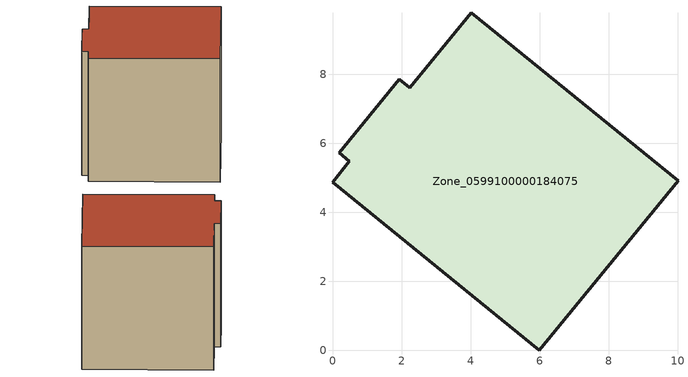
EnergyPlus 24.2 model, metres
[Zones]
Zone_0599100000184075
 floor ground (C_G): 0.49,5.48 0.19,5.73 1.93,7.86 2.24,7.61 4.02,9.79 10.01,4.91 5.99,0 0,4.88 z0
 wall outside (C_F): 5.99,0 10.01,4.91 4.02,9.79 2.24,7.61 1.93,7.86 0.19,5.73 0.49,5.48 0,4.88 5.99,0 z0:8.23
 roof outside (C_R): 0.19,5.73 0.49,5.48 0,4.88 5.99,0 10.01,4.91 4.02,9.79 2.24,7.61 1.93,7.86 z8.23
[BUILDING]
Pand.0599100000184075: North Axis=0; Terrain=City; Loads Convergence Tolerance Value=0.04; Temperature Convergence Tolerance Value=0.4; Solar Distribution=FullExterior; Maximum Number of Warmup Days=25; Minimum Number of Warmup Days=1
[Site:Location]
Rotterdam.The.Hague.AP_ZH_NLD Design_Conditions: Latitude=51.96; Longitude=4.45; Time Zone=1; Elevation=-4.5
[SITE:GROUNDTEMPERATURE:BUILDINGSURFACE]
18, 18, 18, 18, 18, 18, 18, 18, 18, 18, 18, 18
[MATERIAL] Thermal Absorptance=0.9; Solar Absorptance=0.7; Visible Absorptance=0.7
Name | Roughness | Thickness | Conductivity | Density | Specific Heat
G.TI.1946-1964 | MediumSmooth | 0.15 | 1 | 540 | 1210
F.TI.1946-1964 | Rough | 0.3 | 0.857143 | 1920 | 840
R.TI.1946-1964 | MediumRough | 0.2 | 0.277778 | 1500 | 1000
[CONSTRUCTION]
C_G: G.TI.1946-1964
C_F: F.TI.1946-1964
C_R: R.TI.1946-1964
[ZONE]
Zone_0599100000184075: Type=1; Multiplier=1; Ceiling Height=Autocalculate; Volume=Autocalculate; Floor Area=autocalculate; Part of Total Floor Area=Yes
[ZONEINFILTRATION:DESIGNFLOWRATE]
Infil_Zone_0599100000184075: Zone or ZoneList or Space or SpaceList=Zone_0599100000184075; Schedule=AlwaysOn; Design Flow Rate Calculation Method=Flow/Area; Flow Rate per Floor Area=0.003; Constant Term Coefficient=1; Temperature Term Coefficient=0; Velocity Term Coefficient=0; Velocity Squared Term Coefficient=0
[HVACTEMPLATE:ZONE:IDEALLOADSAIRSYSTEM]
Zone_0599100000184075: Maximum Heating Supply Air Temperature=50; Minimum Cooling Supply Air Temperature=13; Maximum Heating Supply Air Humidity Ratio=0.0156; Minimum Cooling Supply Air Humidity Ratio=0.0077; Heating Limit=NoLimit; Cooling Limit=NoLimit; Dehumidification Control Type=ConstantSensibleHeatRatio; Cooling Sensible Heat Ratio=0.7; Dehumidification Setpoint=60; Humidification Control Type=None; Humidification Setpoint=30; Outdoor Air Method=None; Outdoor Air Flow Rate per Person=0.00944; Outdoor Air Flow Rate per Zone Floor Area=0; Outdoor Air Flow Rate per Zone=0; Demand Controlled Ventilation Type=None; Outdoor Air Economizer Type=NoEconomizer; Heat Recovery Type=None; Sensible Heat Recovery Effectiveness=0.7; Latent Heat Recovery Effectiveness=0.65
[ZONECONTROL:THERMOSTAT]
ThermostatControl_Zone_0599100000184075: Zone or ZoneList=Zone_0599100000184075; Control Type Schedule=DualSetpointControlType; Control 1=Thermostat_Zone_0599100000184075; Temperature Difference Between Cutout And Setpoint=0
[THERMOSTATSETPOINT:DUALSETPOINT]
Thermostat_Zone_0599100000184075: Heating Setpoint Temperature Schedule=HeatingSetpoint_Zone_0599100000184075; Cooling Setpoint Temperature Schedule=CoolingSetpoint_Zone_0599100000184075
[SCHEDULE:COMPACT]
HeatingSetpoint_Zone_0599100000184075: Through: 12/31, For: AllDays, Until: 24:00, 21
CoolingSetpoint_Zone_0599100000184075: Through: 12/31, For: AllDays, Until: 24:00, 24
DualSetpointControlType: Through: 12/31, For: AllDays, Until: 24:00, 4
AlwaysOn: Through: 12/31, For: AllDays, Until: 24:00, 1
